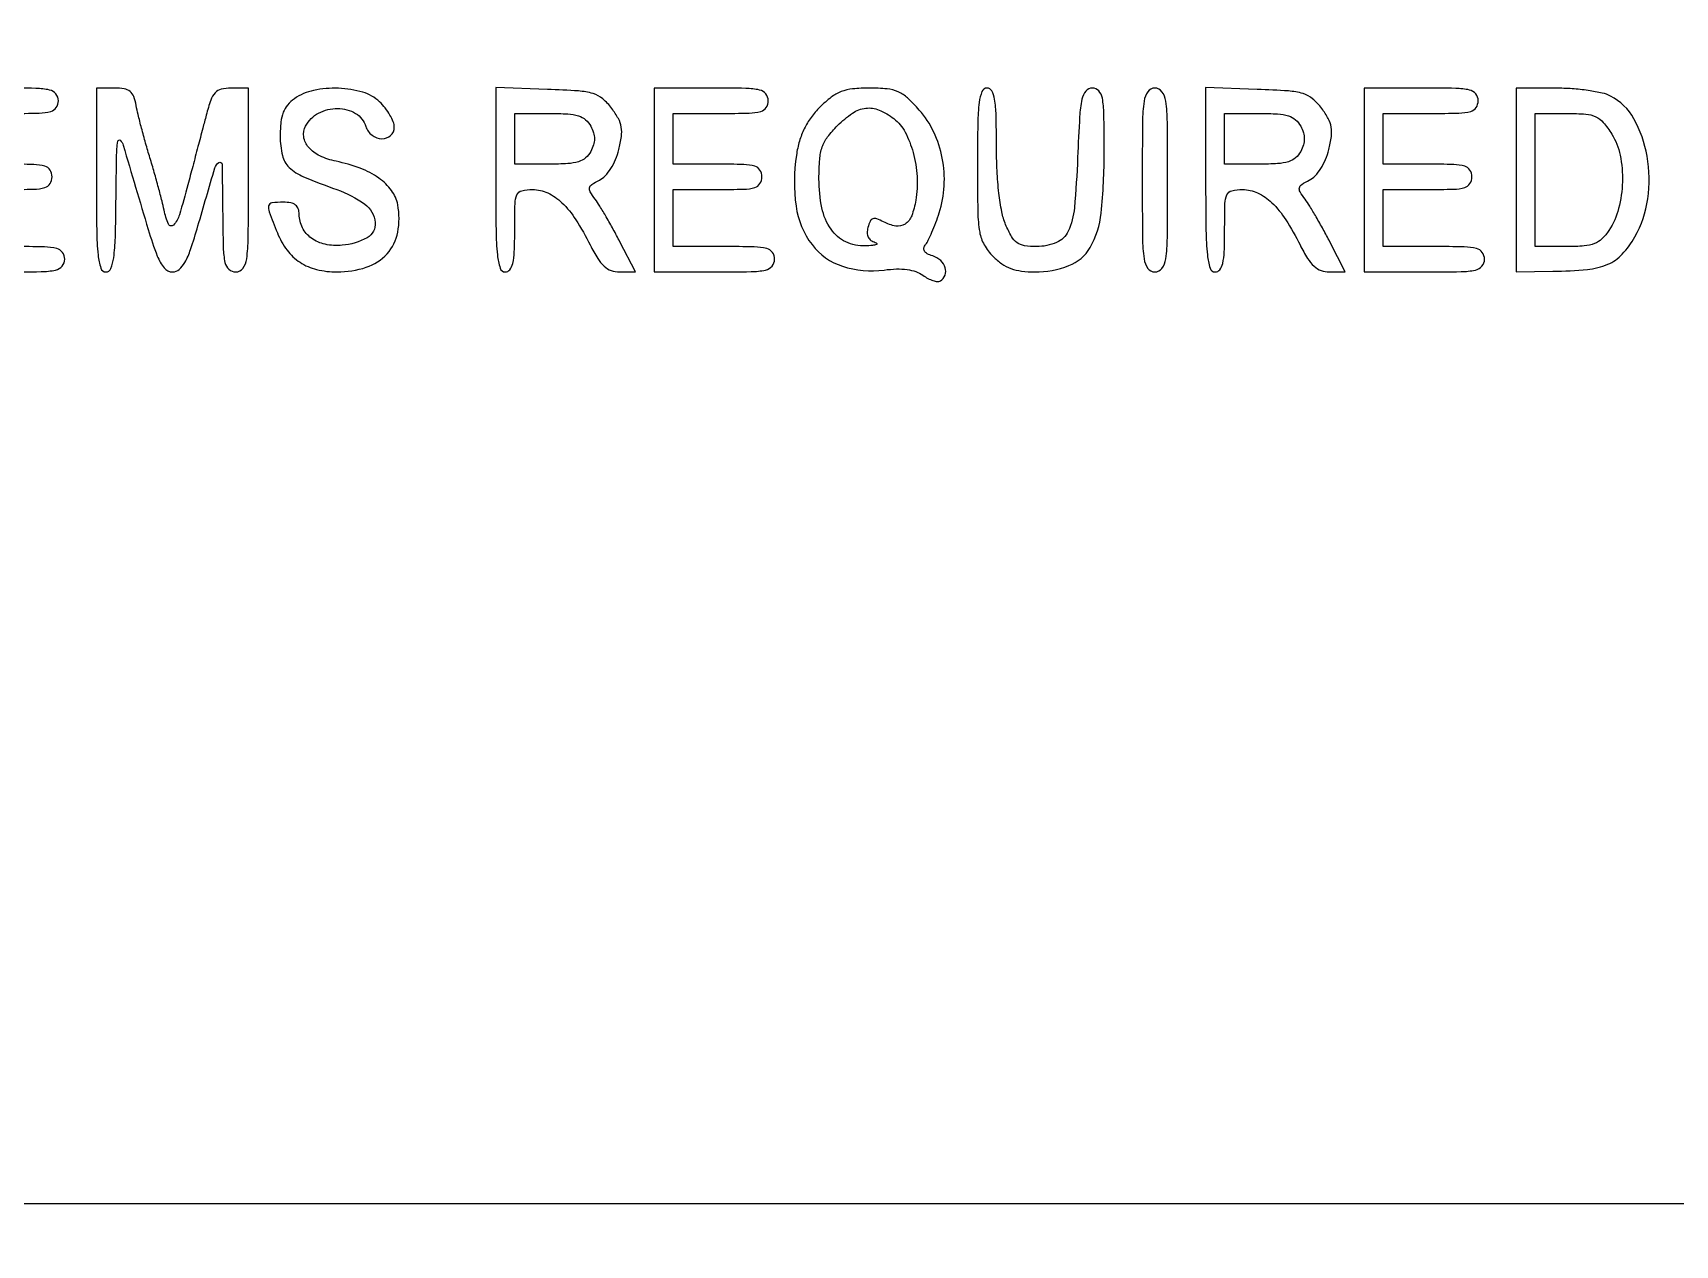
# Model space of a CAD drawing. Extents: x 0 to 1066, y 0 to 761.
# Drawn here: x 880.26 to 902.18, y 336.41 to 352.59 of the extents above; entities that cross this region are included whole.
import ezdxf

# ---------------------------------------------------------------- set-up
doc = ezdxf.new("R2010")
doc.units = 0
doc.header["$MEASUREMENT"] = 0

msp = doc.modelspace()

# ---------------------------------------------------------------- linework, layer by layer
for points in [[(183.390323, 95.266879, 0.000001), (192.989143, 95.254457, 0.000118)], [(479.458836, 95.240684, -0.000004), (502.524384, 95.211821, -0.198594)], [(710.559243, 95.267872, -0.000023), (733.258836, 95.240684, -0.000004), (756.324384, 95.211821, -0.198594)], [(542.992229, 95.24091, -0.000004), (565.972908, 95.212432, -0.198597)], [(606.442229, 95.24091, -0.000004), (629.422908, 95.212432, -0.198597)], [(669.892229, 95.24091, -0.000004), (692.872908, 95.212432, -0.198597)], [(879.9669, 351.513, 0.005909), (880.344926, 351.517467, 0.059311), (880.500938, 351.53979, 0.180365), (880.573456, 351.591288, 0.150217), (880.6014, 351.6822, 0.17273), (880.568727, 351.773957, 0.168559), (880.485075, 351.82555, 0.050222), (880.302522, 351.847249, 0.004487), (879.84, 351.8514)], [(879.9246, 350.4978, 0.006583), (880.274492, 350.502407, 0.063075), (880.421625, 350.524993, 0.183695), (880.49047, 350.576426, 0.142406), (880.5168, 350.667, 0.142406), (880.49047, 350.757574, 0.183695), (880.421625, 350.809007, 0.063075), (880.274492, 350.831593, 0.006583), (879.9246, 350.8362)], [(879.8823, 349.398, 0.004147), (880.373009, 349.40207, 0.047763), (880.564388, 349.423603, 0.16431), (880.651794, 349.475193, 0.179874), (880.686, 349.5672, 0.157888), (880.65646, 349.658416, 0.176663), (880.58025, 349.709962, 0.055952), (880.415378, 349.732053, 0.005351), (880.0092, 349.7364)]]:
    msp.add_lwpolyline(points, format="xyb")
for points in [[(409.06215, 749.15415), (40.8618, 749.132981), (40.8618, 380.65769), (40.8618, 12.1824), (501.2973, 12.1824), (961.7328, 12.1824), (961.7328, 380.646631), (961.7328, 749.110861), (961.41555, 749.1633, 0.040886), (961.153339, 749.184871, 0.000002), (934.190609, 749.194398, 0.000089), (904.448031, 749.199508, 0.000054), (869.1804, 749.195529, -0.000029), (813.61687, 749.186499, -0.000004), (696.10453, 749.175037, -0.000004), (556.774728, 749.163736, -0.000004)], [(881.109, 350.6247, 0.003213), (881.113328, 349.951179, 0.022561), (881.132338, 349.6236, 0.049302), (881.168253, 349.447877, 0.328801), (881.2359, 349.398, 0.305395), (881.302134, 349.442616, 0.062503), (881.340402, 349.586264, 0.027449), (881.36221, 349.85616, 0.004264), (881.371437, 350.39205, -0.002416), (881.378785, 350.935522, -0.029471), (881.394846, 351.142943, -0.603012), (881.426612, 351.154514, -0.138127), (881.467091, 351.09, 0.001112), (881.800607, 349.964384, 0.020238), (881.922204, 349.610251, 0.077221), (882.014419, 349.451177, 0.226588), (882.125737, 349.398, 0.178321), (882.213945, 349.430492, 0.090477), (882.289767, 349.523402, 0.045479), (882.366422, 349.69828, 0.010027), (882.464009, 350.01135, -0.001209), (882.690305, 350.785115, -0.180504), (882.745126, 350.858117, -0.586533), (882.786168, 350.836153, -0.002598), (882.794321, 350.22285, 0.004063), (882.802482, 349.71981, 0.046466), (882.825647, 349.523091, 0.159576), (882.877938, 349.433136, 0.183972), (882.9702, 349.398, 0.240299), (883.064522, 349.446109, 0.123223), (883.115333, 349.572487, 0.031956), (883.135811, 349.851838, 0.002322), (883.1394, 350.6247), (883.1394, 351.8514), (882.904835, 351.8514, 0.057703), (882.774747, 351.836337, 0.150789), (882.694417, 351.789284, 0.102355), (882.636477, 351.692096, 0.018959), (882.57548, 351.49185, 0.000085), (882.528737, 351.314426, 0.000034), (882.46445, 351.070172, 0.000033), (882.395016, 350.80622, 0.000041), (882.330614, 350.56125, -0.009374), (882.217179, 350.160352, -0.115475), (882.138191, 350.023801, -0.538762), (882.071254, 350.035423, -0.053672), (882.012597, 350.22285, 0.012912), (881.985467, 350.343109, 0.003926), (881.938247, 350.523841, 0.003928), (881.882136, 350.725594, 0.004276), (881.824378, 350.9208, -0.00492), (881.766894, 351.116006, -0.004529), (881.711602, 351.317759, -0.004526), (881.665571, 351.498501, -0.014927), (881.639881, 351.61875, 0.043617), (881.606978, 351.738663, 0.134321), (881.558398, 351.806421, 0.130778), (881.481229, 351.841034, 0.040414), (881.353198, 351.8514), (881.109, 351.8514)], [(883.75275, 351.709744, 0.064007), (883.659952, 351.625532, 0.085808), (883.602151, 351.527965, 0.066535), (883.571634, 351.398074, 0.024477), (883.5624, 351.209558, 0.055339), (883.591037, 350.951612, 0.149321), (883.681273, 350.793124, 0.090969), (883.875044, 350.667462, 0.013145), (884.316497, 350.497457, -0.070637), (884.690995, 350.301369, -0.215768), (884.830751, 350.058624, -0.299828), (884.722996, 349.854264, -0.104684), (884.389204, 349.75307, -0.073735), (884.162738, 349.767005, -0.104161), (883.978447, 349.848473, -0.119079), (883.859123, 349.987312, -0.118782), (883.8162, 350.165443, 0.082235), (883.803746, 350.240652, 0.147435), (883.767633, 350.291134, 0.119852), (883.703424, 350.319694, 0.045016), (883.6047, 350.3286, 0.028442), (883.450293, 350.31981, 0.327023), (883.408192, 350.280913, 0.139119), (883.414829, 350.201742, 0.005125), (883.524689, 349.918801, 0.065244), (883.653477, 349.689052, 0.088006), (883.826842, 349.526238, 0.085852), (884.04914, 349.430365, 0.059042), (884.322273, 349.398, 0.079385), (884.711477, 349.460186, 0.130563), (884.989288, 349.640824, 0.137881), (885.131428, 349.927302, 0.093265), (885.131628, 350.294047, 0.114024), (885.048095, 350.484928, 0.079467), (884.87907, 350.649686, 0.063948), (884.629722, 350.7815, 0.038754), (884.308566, 350.874234, -0.060203), (884.091887, 350.946977, -0.103319), (883.940806, 351.061845, -0.141227), (883.876442, 351.200635, -0.162669), (883.900878, 351.343946, -0.149104), (884.074637, 351.517003, -0.123853), (884.329031, 351.579498, -0.133716), (884.568353, 351.5129, -0.183571), (884.705873, 351.339472, 0.153609), (884.787787, 351.222812, 0.157876), (884.920816, 351.175661, 0.194842), (885.036796, 351.218972, 0.210147), (885.0852, 351.329053, 0.093821), (885.071533, 351.401246, 0.037607), (885.027683, 351.49217, 0.035541), (884.964323, 351.585663, 0.037508), (884.889397, 351.667453, 0.118482), (884.66367, 351.796194, 0.061394), (884.341323, 351.848156, 0.060569), (884.009156, 351.820254, 0.10142)], [(886.4388, 350.628121, 0.003202), (886.443126, 349.952613, 0.022501), (886.462132, 349.62417, 0.049121), (886.49803, 349.447947, 0.329081), (886.5657, 349.398, 0.232029), (886.627437, 349.42828, 0.108427), (886.666569, 349.5108, 0.047315), (886.687301, 349.666657, 0.00942), (886.6926, 349.9479, -0.00595), (886.696907, 350.309865, -0.096871), (886.722944, 350.427998, -0.238613), (886.78761, 350.481615, -0.056005), (886.931653, 350.4978, -0.111153), (887.133105, 350.452456, -0.081177), (887.32242, 350.321601, -0.058854), (887.50811, 350.094971, -0.025924), (887.699972, 349.75755, 0.021841), (887.799716, 349.578753, 0.069009), (887.88687, 349.473227, 0.100305), (887.979378, 349.417432, 0.085906), (888.091645, 349.398), (888.30285, 349.398), (888.096673, 349.79985, 0.006834), (888.008606, 349.965872, 0.006481), (887.914498, 350.132412, 0.006451), (887.827451, 350.27756, 0.022591), (887.766027, 350.367675, -0.02569), (887.699448, 350.466664, -0.192002), (887.690529, 350.521464, -0.198014), (887.721863, 350.56639, -0.027525), (887.822728, 350.623575, 0.089041), (887.900681, 350.681414, 0.046566), (887.975198, 350.777076, 0.042448), (888.038434, 350.897402, 0.038847), (888.082664, 351.030263, 0.026721), (888.116634, 351.206622, 0.076578), (888.114642, 351.331041, 0.082928), (888.075616, 351.443384, 0.035157), (887.989272, 351.578062, 0.057331), (887.866702, 351.70834, 0.10358), (887.738317, 351.777632, 0.055706), (887.543185, 351.812574, 0.007564), (887.127958, 351.833671), (886.4388, 351.858243)], [(888.5538, 350.6247), (888.5538, 349.398), (889.3575, 349.398, 0.004147), (889.848209, 349.40207, 0.047763), (890.039588, 349.423603, 0.16431), (890.126994, 349.475193, 0.179874), (890.1612, 349.5672, 0.157888), (890.13166, 349.658416, 0.176663), (890.05545, 349.709962, 0.055952), (889.890578, 349.732053, 0.005351), (889.4844, 349.7364), (888.8076, 349.7364), (888.8076, 350.1171), (888.8076, 350.4978), (889.3998, 350.4978, 0.006583), (889.749692, 350.502407, 0.063075), (889.896825, 350.524993, 0.183695), (889.96567, 350.576426, 0.142406), (889.992, 350.667, 0.142406), (889.96567, 350.757574, 0.183695), (889.896825, 350.809007, 0.063075), (889.749692, 350.831593, 0.006583), (889.3998, 350.8362), (888.8076, 350.8362), (888.8076, 351.1746), (888.8076, 351.513), (889.4421, 351.513, 0.005909), (889.820126, 351.517467, 0.059311), (889.976138, 351.53979, 0.180365), (890.048656, 351.591288, 0.150217), (890.0766, 351.6822, 0.17273), (890.043927, 351.773957, 0.168559), (889.960275, 351.82555, 0.050222), (889.777722, 351.847249, 0.004487), (889.3152, 351.8514), (888.5538, 351.8514)], [(890.764858, 351.596042, 0.038758), (890.647089, 351.458449, 0.043825), (890.557307, 351.309634, 0.042741), (890.493167, 351.14418, 0.033899), (890.451941, 350.956855, 0.071302), (890.44751, 350.273786, 0.129802), (890.660309, 349.761978, 0.15258), (891.067973, 349.473534, 0.112128), (891.622791, 349.423672, -0.025293), (891.790084, 349.437609, -0.042083), (891.931251, 349.430322, -0.050654), (892.047821, 349.402177, -0.074847), (892.140613, 349.352974, 0.036788), (892.207359, 349.310809, 0.045346), (892.275166, 349.2822, 0.051801), (892.334422, 349.269873, 0.165275), (892.373263, 349.278803, 0.168326), (892.435512, 349.355201, 0.16313), (892.438179, 349.454852, 0.135424), (892.377739, 349.550011, 0.107509), (892.271746, 349.610914, -0.042402), (892.198545, 349.641182, -0.135204), (892.160038, 349.676741, -0.20053), (892.153378, 349.717854, -0.108944), (892.176121, 349.764665, 0.053468), (892.21279, 349.822837, 0.012004), (892.261861, 349.929382, 0.012318), (892.312779, 350.055775, 0.011646), (892.358429, 350.186894, 0.064661), (892.424677, 350.545645, 0.061303), (892.399071, 350.91621, 0.062153), (892.285272, 351.26475, 0.070314), (892.092517, 351.55887, 0.026387), (891.935796, 351.719431, 0.082709), (891.810065, 351.801752, 0.080096), (891.662183, 351.840271, 0.023743), (891.427944, 351.8514, 0.024537), (891.202939, 351.840351, 0.06747), (891.048643, 351.803758, 0.07266), (890.916236, 351.729231, 0.031928)], [(892.8684, 350.832355, 0.003964), (892.873425, 350.198502, 0.037977), (892.89817, 349.929631, 0.086932), (892.95809, 349.760839, 0.067817), (893.076055, 349.605655, 0.045287), (893.193229, 349.50798, 0.061733), (893.315029, 349.444405, 0.057123), (893.455902, 349.409388, 0.032389), (893.631516, 349.398, 0.091481), (894.089283, 349.48246, 0.171956), (894.372083, 349.723325, 0.107033), (894.520119, 350.18313, 0.02456), (894.5604, 351.002683, 0.004091), (894.556258, 351.508882, 0.042042), (894.535304, 351.716879, 0.139542), (894.487041, 351.813871, 0.210994), (894.402067, 351.8514, 0.224554), (894.315566, 351.810489, 0.120063), (894.263204, 351.701607, 0.038088), (894.23241, 351.471674, 0.003955), (894.205625, 350.926462, -0.011778), (894.16195, 350.25271, -0.086058), (894.079104, 349.941262, -0.186836), (893.923386, 349.790354, -0.100409), (893.657424, 349.7364, -0.036356), (893.495666, 349.748177, -0.118728), (893.396754, 349.787881, -0.110433), (893.322763, 349.870102, -0.02926), (893.244783, 350.029783, -0.051176), (893.193226, 350.200361, -0.018965), (893.154864, 350.448597, -0.016895), (893.130292, 350.74899, -0.011958), (893.1222, 351.087283, 0.005918), (893.117405, 351.492443, 0.03524), (893.097538, 351.702897, 0.084231), (893.059349, 351.813437, 0.274093), (892.9953, 351.8514, 0.308918), (892.929115, 351.806195, 0.062189), (892.892184, 351.660409, 0.026926), (892.872883, 351.385339, 0.004053)], [(895.068, 350.6247, 0.002322), (895.071589, 349.851838, 0.031956), (895.092067, 349.572487, 0.123223), (895.142878, 349.446109, 0.240299), (895.2372, 349.398, 0.240299), (895.331522, 349.446109, 0.123223), (895.382333, 349.572487, 0.031956), (895.402811, 349.851838, 0.002322), (895.4064, 350.6247, 0.002322), (895.402811, 351.397562, 0.031956), (895.382333, 351.676912, 0.123223), (895.331522, 351.803291, 0.240299), (895.2372, 351.8514, 0.240299), (895.142878, 351.803291, 0.123223), (895.092067, 351.676912, 0.031956), (895.071589, 351.397562, 0.002322)], [(895.914, 350.628121, 0.003202), (895.918326, 349.952613, 0.022501), (895.937332, 349.62417, 0.049121), (895.97323, 349.447947, 0.329081), (896.0409, 349.398, 0.232029), (896.102637, 349.42828, 0.108427), (896.141769, 349.5108, 0.047315), (896.162501, 349.666657, 0.00942), (896.1678, 349.9479, -0.00595), (896.172107, 350.309865, -0.096871), (896.198144, 350.427998, -0.238613), (896.26281, 350.481615, -0.056005), (896.406853, 350.4978, -0.111153), (896.608305, 350.452456, -0.081177), (896.79762, 350.321601, -0.058854), (896.98331, 350.094971, -0.025924), (897.175172, 349.75755, 0.021841), (897.274916, 349.578753, 0.069009), (897.36207, 349.473227, 0.100305), (897.454578, 349.417432, 0.085906), (897.566845, 349.398), (897.77805, 349.398), (897.571873, 349.79985, 0.006834), (897.483806, 349.965872, 0.006481), (897.389698, 350.132412, 0.006451), (897.302651, 350.27756, 0.022591), (897.241227, 350.367675, -0.02569), (897.174648, 350.466664, -0.192002), (897.165729, 350.521464, -0.198014), (897.197063, 350.56639, -0.027525), (897.297928, 350.623575, 0.089041), (897.375881, 350.681414, 0.046566), (897.450398, 350.777076, 0.042448), (897.513634, 350.897402, 0.038847), (897.557864, 351.030263, 0.026721), (897.591834, 351.206622, 0.076578), (897.589842, 351.331041, 0.082928), (897.550816, 351.443384, 0.035157), (897.464472, 351.578062, 0.057331), (897.341902, 351.70834, 0.10358), (897.213517, 351.777632, 0.055706), (897.018385, 351.812574, 0.007564), (896.603158, 351.833671), (895.914, 351.858243)], [(898.029, 350.6247), (898.029, 349.398), (898.8327, 349.398, 0.004147), (899.323409, 349.40207, 0.047763), (899.514788, 349.423603, 0.16431), (899.602194, 349.475193, 0.179874), (899.6364, 349.5672, 0.157888), (899.60686, 349.658416, 0.176663), (899.53065, 349.709962, 0.055952), (899.365778, 349.732053, 0.005351), (898.9596, 349.7364), (898.2828, 349.7364), (898.2828, 350.1171), (898.2828, 350.4978), (898.875, 350.4978, 0.006583), (899.224892, 350.502407, 0.063075), (899.372025, 350.524993, 0.183695), (899.44087, 350.576426, 0.142406), (899.4672, 350.667, 0.142406), (899.44087, 350.757574, 0.183695), (899.372025, 350.809007, 0.063075), (899.224892, 350.831593, 0.006583), (898.875, 350.8362), (898.2828, 350.8362), (898.2828, 351.1746), (898.2828, 351.513), (898.9173, 351.513, 0.005909), (899.295326, 351.517467, 0.059311), (899.451338, 351.53979, 0.180365), (899.523856, 351.591288, 0.150217), (899.5518, 351.6822, 0.17273), (899.519127, 351.773957, 0.168559), (899.435475, 351.82555, 0.050222), (899.252922, 351.847249, 0.004487), (898.7904, 351.8514), (898.029, 351.8514)], [(900.0594, 350.6247), (900.0594, 349.398), (900.54585, 349.406433, 0.018847), (901.00882, 349.431933, 0.076273), (901.282229, 349.500281, 0.107083), (901.473418, 349.634069, 0.057946), (901.643622, 349.866964, 0.09461), (901.814613, 350.371618, 0.077415), (901.805201, 350.942231, 0.083451), (901.629567, 351.442665, 0.148656), (901.319384, 351.744403, 0.065462), (901.20704, 351.784866, 0.01784), (901.021059, 351.818574, 0.017725), (900.805431, 351.841991, 0.017594), (900.58815, 351.850153), (900.0594, 351.8514)], [(887.7078, 351.3438, -0.049536), (887.743962, 351.256426, -0.073486), (887.756053, 351.1746, -0.073486), (887.743962, 351.092774, -0.049536), (887.7078, 351.0054, -0.09537), (887.638905, 350.920475, -0.100861), (887.544666, 350.869233, -0.059921), (887.399632, 350.843248, -0.014397), (887.154923, 350.8362), (886.6926, 350.8362), (886.6926, 351.1746), (886.6926, 351.513), (887.154923, 351.513, -0.014397), (887.399632, 351.505952, -0.059921), (887.544666, 351.479967, -0.100861), (887.638905, 351.428725, -0.09537)], [(891.752537, 351.443468, -0.108413), (891.902659, 351.264877, -0.055099), (892.010096, 350.990278, -0.051218), (892.061869, 350.670495, -0.054814), (892.045615, 350.354281, -0.05017), (891.990534, 350.148165, -0.156131), (891.90221, 350.036943, -0.19164), (891.778613, 350.010444, -0.081154), (891.615349, 350.066264, 0.034573), (891.526422, 350.10622, 0.174707), (891.472867, 350.106607, 0.199824), (891.435644, 350.073086, 0.04689), (891.406323, 349.992632, 0.065142), (891.397262, 349.920914, 0.111819), (891.410769, 349.862476, 0.124169), (891.446665, 349.819591, 0.092006), (891.502735, 349.792967, -0.155114), (891.525788, 349.778269, -0.520804), (891.521916, 349.763996, -0.064153), (891.468794, 349.752257, -0.013218), (891.37289, 349.746214, -0.120251), (891.111154, 349.80005, -0.13172), (890.913916, 349.967585, -0.101239), (890.792857, 350.251595, -0.050326), (890.7534, 350.642617, -0.018793), (890.763138, 350.901596, -0.065344), (890.79727, 351.06521, -0.077937), (890.868883, 351.198911, -0.03454), (891.000692, 351.350308, -0.047206), (891.201878, 351.516711, -0.118914), (891.378662, 351.583253, -0.131553), (891.554861, 351.558724, -0.064057)], [(897.183, 351.3438, -0.049536), (897.219162, 351.256426, -0.073486), (897.231253, 351.1746, -0.073486), (897.219162, 351.092774, -0.049536), (897.183, 351.0054, -0.09537), (897.114105, 350.920475, -0.100861), (897.019866, 350.869233, -0.059921), (896.874832, 350.843248, -0.014397), (896.630123, 350.8362), (896.1678, 350.8362), (896.1678, 351.1746), (896.1678, 351.513), (896.630123, 351.513, -0.014397), (896.874832, 351.505952, -0.059921), (897.019866, 351.479967, -0.100861), (897.114105, 351.428725, -0.09537)], [(901.334353, 351.23805, -0.090931), (901.446674, 350.956331, -0.056823), (901.476735, 350.601409, -0.056208), (901.425825, 350.243588, -0.081785), (901.29703, 349.952709, -0.053857), (901.203767, 349.839166, -0.102503), (901.104765, 349.775535, -0.073821), (900.967088, 349.744809, -0.018052), (900.73425, 349.7364), (900.3132, 349.7364), (900.3132, 350.6247), (900.3132, 351.513), (900.737443, 351.513, -0.017821), (900.987418, 351.504088, -0.090339), (901.121917, 351.469535, -0.111314), (901.221676, 351.393166, -0.033754)]]:
    msp.add_lwpolyline(points, format="xyb", close=True)
msp.add_lwpolyline([(960.8868, 363.3147), (960.8868, 336.9618), (869.3496, 336.9618), (777.8124, 336.9618), (777.8124, 363.3147), (777.8124, 389.6676), (869.3496, 389.6676), (960.8868, 389.6676)], close=True)

doc.saveas('drawing.dxf')
